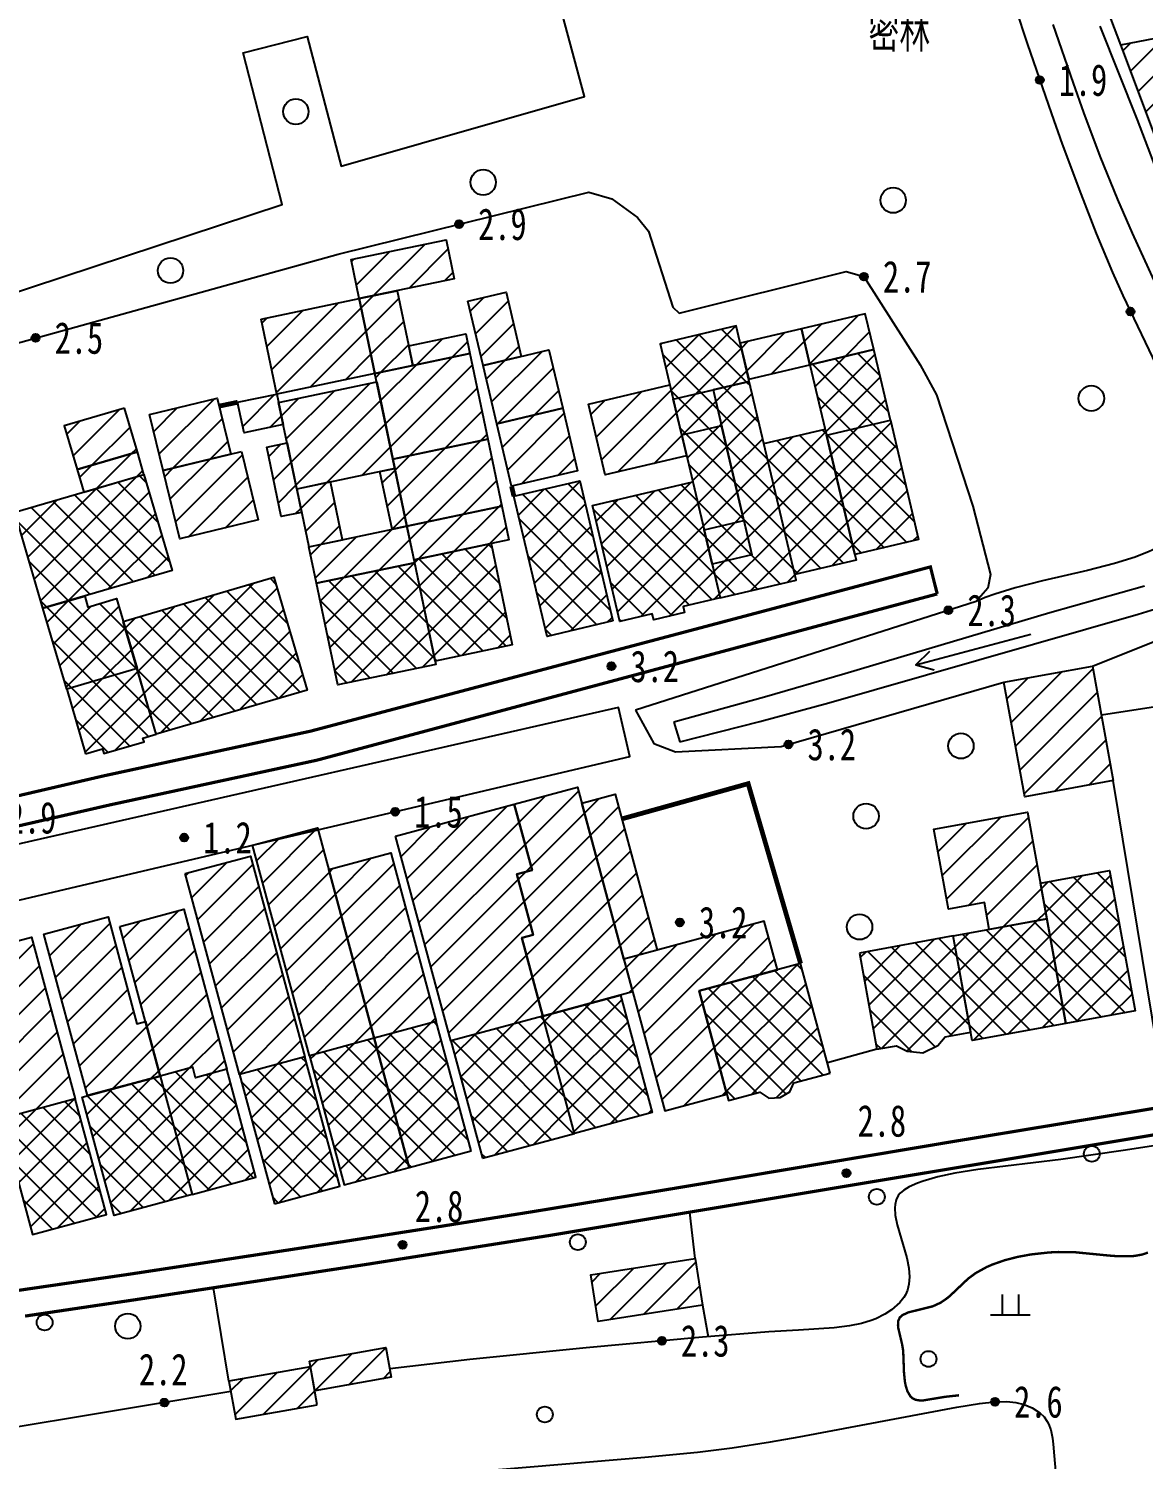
# Model space of a CAD drawing. Header units: metres. Extents: x 494039 to 619385, y 3351420 to 3402703.
# Drawn here: x 537426.2 to 537566.8, y 3373694.3 to 3373874.9 of the extents above; entities that cross this region are included whole.
import ezdxf
from ezdxf.enums import TextEntityAlignment as Align

# ---------------------------------------------------------------- set-up
doc = ezdxf.new("R2010")
doc.units = ezdxf.units.M
for name, pattern in [('2430', [0]), ('8521', [0]), ('8522', [0]), ('9610', [0])]:
    doc.linetypes.add(name, pattern=pattern)
for name, color, linetype in [('210100', 130, 'Continuous'), ('261301', 141, 'Continuous'), ('310300', 8, 'Continuous'), ('310500', 8, 'Continuous'), ('380201', 8, '2430'), ('420500', 8, 'Continuous'), ('510301', 8, 'Continuous'), ('720100', 8, 'Continuous'), ('760201', 8, '8521'), ('760202', 8, '8522'), ('810100', 8, '9610'), ('810302', 8, 'Continuous'), ('810501', 8, 'Continuous')]:
    doc.layers.add(name, color=color, linetype=linetype)
doc.layers.add('710101', color=8, linetype='Continuous', lineweight=0)
pattern_1 = [(45, (0, 0), (-1.767766953, 1.767766953), []), (135, (0, 0), (-1.767766953, -1.767766953), [])]
pattern_2 = [(45, (0, 0), (-1.767766953, 1.767766953), [])]

# ---------------------------------------------------------------- blocks, each defined once
blk = doc.blocks.new('gc170')
at = {"linetype": 'Continuous'}
blk.add_circle((0, 0), 0.5, dxfattribs=at)
blk = doc.blocks.new('gu')
at = {"flags": 128}
for points in [[(3.75, 0), (-3.75, 0)], [(2.711, -0.6), (3.75, 0), (3.75, 0), (2.711, 0.6)]]:
    blk.add_lwpolyline(points, dxfattribs=at)
blk = doc.blocks.new('p_point')
for radius in [0.25, 0.2, 0.15, 0.1, 0.05]:
    blk.add_circle((0, 0), radius)
blk.add_point((0, 0))
blk = doc.blocks.new('v1')
blk.add_circle((0, 0), 0.8)
blk = doc.blocks.new('vm')
at = {"linetype": 'Continuous'}
for p, q in [((-0.5, 0), (-0.5, 1.3)), ((0.5, 1.3), (0.5, 0)), ((1.25, 0), (-1.25, 0))]:
    blk.add_line(p, q, dxfattribs=at)
blk = doc.blocks.new('1-3&1-4')
at = {"layer": '310300', "linetype": 'Continuous'}
h = blk.add_hatch(dxfattribs=at)
h.set_pattern_fill('ANSI31', color=8, scale=20, style=0)
h.set_pattern_definition(pattern_2)
h.paths.add_polyline_path([(537577.0781, 3373837.9345), (537563.9882, 3373872.8222), (537574.7379, 3373874.8764), (537579.8642, 3373838.3252)])
h = blk.add_hatch(dxfattribs=at)
h.set_pattern_fill('ANSI31', color=8, scale=20, style=0)
h.set_pattern_definition(pattern_2)
h.paths.add_polyline_path([(537467.9047, 3373840.7989), (537466.8726, 3373845.7253), (537478.846, 3373848.2339), (537479.8782, 3373843.3075)])
h = blk.add_hatch(dxfattribs=at)
h.set_pattern_fill('ANSI31', color=8, scale=20, style=0)
h.set_pattern_definition(pattern_2)
h.paths.add_polyline_path([(537455.5187, 3373838.2039), (537467.9047, 3373840.7989), (537469.8848, 3373831.3481), (537457.4988, 3373828.7531)])
h = blk.add_hatch(dxfattribs=at)
h.set_pattern_fill('ANSI31', color=8, scale=20, style=0)
h.set_pattern_definition(pattern_2)
h.paths.add_polyline_path([(537467.9047, 3373840.7989), (537472.6911, 3373841.8017), (537474.6711, 3373832.3509), (537469.8848, 3373831.3481)])
h = blk.add_hatch(dxfattribs=at)
h.set_pattern_fill('ANSI31', color=8, scale=20, style=0)
h.set_pattern_definition(pattern_2)
h.paths.add_polyline_path([(537481.6169, 3373840.47), (537486.4228, 3373841.6027), (537488.3338, 3373833.4944), (537483.5279, 3373832.3617)])
h = blk.add_hatch(dxfattribs=at)
h.set_pattern_fill('ANSI31', color=8, scale=20, style=0)
h.set_pattern_definition(pattern_2)
h.paths.add_polyline_path([(537532.8188, 3373834.3592), (537531.7498, 3373838.8949), (537523.704, 3373836.9987), (537524.773, 3373832.4629)])
h = blk.add_hatch(dxfattribs=at)
h.set_pattern_fill('ANSI31', color=8, scale=20, style=0)
h.set_pattern_definition(pattern_2)
h.paths.add_polyline_path([(537474.1502, 3373834.8374), (537481.3373, 3373836.3431), (537481.8582, 3373833.8566), (537474.6711, 3373832.3509)])
h = blk.add_hatch(dxfattribs=at)
h.set_pattern_fill('ANSI31', color=8, scale=20, style=0)
h.set_pattern_definition(pattern_2)
h.paths.add_polyline_path([(537515.9741, 3373835.1768), (537517.0431, 3373830.6411), (537524.773, 3373832.4629), (537523.704, 3373836.9987)])
h = blk.add_hatch(dxfattribs=at)
h.set_pattern_fill('ANSI31', color=8, scale=20, style=0)
h.set_pattern_definition(pattern_2)
h.paths.add_polyline_path([(537469.8848, 3373831.3481), (537481.8582, 3373833.8566), (537484.1224, 3373823.0496), (537472.1489, 3373820.541)])
h = blk.add_hatch(dxfattribs=at)
h.set_pattern_fill('ANSI31', color=8, scale=20, style=0)
h.set_pattern_definition(pattern_2)
h.paths.add_polyline_path([(537483.5279, 3373832.3617), (537491.838, 3373834.3203), (537493.5713, 3373826.966), (537485.2612, 3373825.0074)])
h = blk.add_hatch(dxfattribs=at)
h.set_pattern_fill('ANSI31', color=8, scale=20, style=0)
h.set_pattern_definition(pattern_2)
h.paths.add_polyline_path([(537457.7229, 3373827.6833), (537470.1089, 3373830.2783), (537472.3961, 3373819.3612), (537460.0102, 3373816.7662)])
h = blk.add_hatch(dxfattribs=at)
h.set_pattern_fill('ANSI31', color=8, scale=20, style=0)
h.set_pattern_definition(pattern_2)
h.paths.add_polyline_path([(537509.2038, 3373820.9666), (537498.9149, 3373818.5417), (537496.8083, 3373827.48), (537507.0972, 3373829.9049)])
h = blk.add_hatch(dxfattribs=at)
h.set_pattern_fill('ANSI31', color=8, scale=20, style=0)
h.set_pattern_definition(pattern_2)
h.paths.add_polyline_path([(537441.4499, 3373826.1643), (537449.9712, 3373828.2432), (537451.6941, 3373821.1812), (537443.1727, 3373819.1024)])
h = blk.add_hatch(dxfattribs=at)
h.set_pattern_fill('ANSI31', color=8, scale=20, style=0)
h.set_pattern_definition(pattern_2)
h.paths.add_polyline_path([(537458.3051, 3373824.9046), (537453.3598, 3373823.8685), (537452.5535, 3373827.717), (537457.4988, 3373828.7531)])
h = blk.add_hatch(dxfattribs=at)
h.set_pattern_fill('ANSI31', color=8, scale=20, style=0)
h.set_pattern_definition(pattern_2)
h.paths.add_polyline_path([(537438.2874, 3373826.9771), (537430.6798, 3373824.749), (537432.2964, 3373819.2291), (537439.9041, 3373821.4572)])
h = blk.add_hatch(dxfattribs=at)
h.set_pattern_fill('ANSI31', color=8, scale=20, style=0)
h.set_pattern_definition(pattern_2)
h.paths.add_polyline_path([(537485.2612, 3373825.0074), (537493.5713, 3373826.966), (537495.4298, 3373819.0806), (537487.1197, 3373817.122)])
h = blk.add_hatch(dxfattribs=at)
h.set_pattern_fill('ANSI31', color=8, scale=20, style=0)
h.set_pattern_definition(pattern_2)
h.paths.add_polyline_path([(537485.8949, 3373814.5893), (537473.9215, 3373812.0807), (537472.1489, 3373820.541), (537484.1224, 3373823.0496)])
h = blk.add_hatch(dxfattribs=at)
h.set_pattern_fill('ANSI31', color=8, scale=20, style=0)
h.set_pattern_definition(pattern_2)
h.paths.add_polyline_path([(537440.7396, 3373818.6041), (537439.9041, 3373821.4572), (537432.2964, 3373819.2291), (537433.132, 3373816.3761)])
h = blk.add_hatch(dxfattribs=at)
h.set_pattern_fill('ANSI31', color=8, scale=20, style=0)
h.set_pattern_definition(pattern_2)
h.paths.add_polyline_path([(537453.0556, 3373821.5134), (537455.1595, 3373812.8896), (537445.2766, 3373810.4785), (537443.1727, 3373819.1024)])
h = blk.add_hatch(dxfattribs=at)
h.set_pattern_fill('ANSI31', color=8, scale=20, style=0)
h.set_pattern_definition(pattern_2)
h.paths.add_polyline_path([(537460.6279, 3373813.8178), (537458.0632, 3373813.2805), (537456.2267, 3373822.0462), (537458.7914, 3373822.5835)])
h = blk.add_hatch(dxfattribs=at)
h.set_pattern_fill('ANSI31', color=8, scale=20, style=0)
h.set_pattern_definition(pattern_2)
h.paths.add_polyline_path([(537473.9215, 3373812.0807), (537472.0357, 3373811.6857), (537470.5104, 3373818.9661), (537472.3961, 3373819.3612)])
h = blk.add_hatch(dxfattribs=at)
h.set_pattern_fill('ANSI31', color=8, scale=20, style=0)
h.set_pattern_definition(pattern_2)
h.paths.add_polyline_path([(537461.5355, 3373809.4858), (537465.7777, 3373810.3745), (537464.2524, 3373817.655), (537460.0102, 3373816.7662)])
h = blk.add_hatch(dxfattribs=at)
h.set_pattern_fill('ANSI31', color=8, scale=20, style=0)
h.set_pattern_definition(pattern_2)
h.paths.add_polyline_path([(537473.9215, 3373812.0807), (537485.8949, 3373814.5893), (537486.7836, 3373810.3479), (537474.8101, 3373807.8393)])
h = blk.add_hatch(dxfattribs=at)
h.set_pattern_fill('ANSI31', color=8, scale=20, style=0)
h.set_pattern_definition(pattern_2)
h.paths.add_polyline_path([(537461.5355, 3373809.4858), (537473.9215, 3373812.0807), (537474.8886, 3373807.4645), (537462.5026, 3373804.8695)])
h = blk.add_hatch(dxfattribs=at)
h.set_pattern_fill('ANSI31', color=8, scale=20, style=0)
h.set_pattern_definition(pattern_2)
h.paths.add_polyline_path([(537549.2378, 3373792.3896), (537560.4116, 3373794.4212), (537563.0394, 3373779.9677), (537551.8656, 3373777.9362)])
h = blk.add_hatch(dxfattribs=at)
h.set_pattern_fill('ANSI31', color=8, scale=20, style=0)
h.set_pattern_definition(pattern_2)
h.paths.add_polyline_path([(537488.4084, 3373760.1234), (537489.8471, 3373760.5114), (537487.7866, 3373768.1507), (537489.7127, 3373768.6702), (537487.4665, 3373776.9977), (537495.427, 3373779.1449), (537502.3989, 3373753.2968), (537491.0736, 3373750.242)])
h = blk.add_hatch(dxfattribs=at)
h.set_pattern_fill('ANSI31', color=8, scale=20, style=0)
h.set_pattern_definition(pattern_2)
h.paths.add_polyline_path([(537495.9754, 3373777.1118), (537500.1942, 3373778.2497), (537505.4997, 3373758.5796), (537501.2809, 3373757.4417)])
h = blk.add_hatch(dxfattribs=at)
h.set_pattern_fill('ANSI31', color=8, scale=20, style=0)
h.set_pattern_definition(pattern_2)
h.paths.add_polyline_path([(537472.4886, 3373772.9578), (537487.4665, 3373776.9977), (537489.7127, 3373768.6702), (537487.7866, 3373768.1507), (537489.8471, 3373760.5114), (537488.4084, 3373760.1234), (537491.0736, 3373750.242), (537479.4605, 3373747.1097)])
h = blk.add_hatch(dxfattribs=at)
h.set_pattern_fill('ANSI31', color=8, scale=20, style=0)
h.set_pattern_definition(pattern_2)
h.paths.add_polyline_path([(537547.393, 3373761.1887), (537546.7786, 3373764.5683), (537542.2337, 3373763.742), (537540.4002, 3373773.8262), (537552.222, 3373775.9755), (537554.6699, 3373762.5117)])
h = blk.add_hatch(dxfattribs=at)
h.set_pattern_fill('ANSI31', color=8, scale=20, style=0)
h.set_pattern_definition(pattern_2)
h.paths.add_polyline_path([(537469.7909, 3373747.4465), (537461.6098, 3373745.2399), (537454.4427, 3373771.8117), (537462.6238, 3373774.0184)])
h = blk.add_hatch(dxfattribs=at)
h.set_pattern_fill('ANSI31', color=8, scale=20, style=0)
h.set_pattern_definition(pattern_2)
h.paths.add_polyline_path([(537445.9548, 3373768.2292), (537454.1914, 3373770.4509), (537461.0334, 3373745.0844), (537452.7968, 3373742.8628)])
h = blk.add_hatch(dxfattribs=at)
h.set_pattern_fill('ANSI31', color=8, scale=20, style=0)
h.set_pattern_definition(pattern_2)
h.paths.add_polyline_path([(537469.7909, 3373747.4465), (537464.0501, 3373768.7306), (537471.8765, 3373770.8416), (537477.6174, 3373749.5575)])
h = blk.add_hatch(dxfattribs=at)
h.set_pattern_fill('ANSI31', color=8, scale=20, style=0)
h.set_pattern_definition(pattern_2)
h.paths.add_polyline_path([(537437.68, 3373761.5644), (537445.7511, 3373763.7414), (537451.2008, 3373743.5366), (537447.2489, 3373742.4707), (537446.8942, 3373743.7861), (537442.7749, 3373742.6751)])
h = blk.add_hatch(dxfattribs=at)
h.set_pattern_fill('ANSI31', color=8, scale=20, style=0)
h.set_pattern_definition(pattern_2)
h.paths.add_polyline_path([(537433.6087, 3373740.2027), (537428.1113, 3373760.584), (537436.205, 3373762.7671), (537439.8427, 3373749.2804), (537440.9153, 3373749.5697), (537442.7749, 3373742.6751)])
h = blk.add_hatch(dxfattribs=at)
h.set_pattern_fill('ANSI31', color=8, scale=20, style=0)
h.set_pattern_definition(pattern_2)
h.paths.add_polyline_path([(537510.7691, 3373753.4222), (537520.663, 3373756.0909), (537519.0089, 3373762.2234), (537501.2809, 3373757.4417), (537506.4467, 3373738.2898), (537514.2807, 3373740.4028)])
h = blk.add_hatch(dxfattribs=at)
h.set_pattern_fill('ANSI31', color=8, scale=20, style=0)
h.set_pattern_definition(pattern_2)
h.paths.add_polyline_path([(537417.2397, 3373757.7088), (537426.5643, 3373760.2239), (537432.0761, 3373739.7893), (537422.7515, 3373737.2742)])
h = blk.add_hatch(dxfattribs=at)
h.set_pattern_fill('ANSI31', color=8, scale=20, style=0)
h.set_pattern_definition(pattern_2)
h.paths.add_polyline_path([(537510.2964, 3373719.6511), (537511.2144, 3373713.7591), (537498.056, 3373711.7091), (537497.1381, 3373717.6011)])
h = blk.add_hatch(dxfattribs=at)
h.set_pattern_fill('ANSI31', color=8, scale=20, style=0)
h.set_pattern_definition(pattern_2)
h.paths.add_polyline_path([(537461.6092, 3373706.7143), (537471.2605, 3373708.4335), (537471.9317, 3373704.6655), (537462.2804, 3373702.9463)])
h = blk.add_hatch(dxfattribs=at)
h.set_pattern_fill('ANSI31', color=8, scale=20, style=0)
h.set_pattern_definition(pattern_2)
h.paths.add_polyline_path([(537462.5925, 3373701.1941), (537461.7384, 3373705.9887), (537451.454, 3373704.1568), (537452.3081, 3373699.3621)])
at = {"layer": '310500', "linetype": 'Continuous'}
h = blk.add_hatch(dxfattribs=at)
h.set_pattern_fill('ANSI37', color=8, scale=20, style=0)
h.set_pattern_definition(pattern_1)
h.paths.add_polyline_path([(537507.5247, 3373828.0909), (537517.1116, 3373830.3504), (537515.4596, 3373837.3595), (537505.8728, 3373835.1)])
h = blk.add_hatch(dxfattribs=at)
h.set_pattern_fill('ANSI37', color=8, scale=20, style=0)
h.set_pattern_definition(pattern_1)
h.paths.add_polyline_path([(537532.8188, 3373834.3592), (537524.773, 3373832.4629), (537526.8708, 3373823.5623), (537534.9165, 3373825.4585)])
h = blk.add_hatch(dxfattribs=at)
h.set_pattern_fill('ANSI37', color=8, scale=20, style=0)
h.set_pattern_definition(pattern_1)
h.paths.add_polyline_path([(537513.4326, 3373803.0242), (537523.0195, 3373805.2837), (537517.1116, 3373830.3504), (537512.5548, 3373829.2764), (537517.4555, 3373808.483), (537512.4254, 3373807.2975)])
h = blk.add_hatch(dxfattribs=at)
h.set_pattern_fill('ANSI37', color=8, scale=20, style=0)
h.set_pattern_definition(pattern_1)
h.paths.add_polyline_path([(537507.5247, 3373828.0909), (537512.5548, 3373829.2764), (537513.6199, 3373824.7572), (537508.5898, 3373823.5717)])
h = blk.add_hatch(dxfattribs=at)
h.set_pattern_fill('ANSI37', color=8, scale=20, style=0)
h.set_pattern_definition(pattern_1)
h.paths.add_polyline_path([(537511.4103, 3373811.6046), (537516.4404, 3373812.7901), (537513.6199, 3373824.7572), (537508.5898, 3373823.5717)])
h = blk.add_hatch(dxfattribs=at)
h.set_pattern_fill('ANSI37', color=8, scale=20, style=0)
h.set_pattern_definition(pattern_1)
h.paths.add_polyline_path([(537526.8708, 3373823.5623), (537534.9165, 3373825.4585), (537538.4691, 3373810.3852), (537530.4234, 3373808.4889)])
h = blk.add_hatch(dxfattribs=at)
h.set_pattern_fill('ANSI37', color=8, scale=20, style=0)
h.set_pattern_definition(pattern_1)
h.paths.add_polyline_path([(537518.9593, 3373822.5106), (537526.6893, 3373824.3324), (537530.5895, 3373807.784), (537522.8596, 3373805.9622)])
h = blk.add_hatch(dxfattribs=at)
h.set_pattern_fill('ANSI37', color=8, scale=20, style=0)
h.set_pattern_definition(pattern_1)
h.paths.add_polyline_path([(537424.4463, 3373813.8323), (537440.7396, 3373818.6041), (537444.286, 3373806.4954), (537427.9927, 3373801.7235)])
h = blk.add_hatch(dxfattribs=at)
h.set_pattern_fill('ANSI37', color=8, scale=20, style=0)
h.set_pattern_definition(pattern_1)
h.paths.add_polyline_path([(537499.9003, 3373800.1127), (537491.5902, 3373798.1541), (537487.4179, 3373815.8567), (537495.728, 3373817.8153)])
h = blk.add_hatch(dxfattribs=at)
h.set_pattern_fill('ANSI37', color=8, scale=20, style=0)
h.set_pattern_definition(pattern_1)
h.paths.add_polyline_path([(537513.4326, 3373803.0242), (537508.7562, 3373801.9221), (537508.9322, 3373801.1753), (537505.051, 3373800.2605), (537504.875, 3373801.0073), (537500.7783, 3373800.0418), (537497.3258, 3373814.6906), (537509.9801, 3373817.673)])
h = blk.add_hatch(dxfattribs=at)
h.set_pattern_fill('ANSI37', color=8, scale=20, style=0)
h.set_pattern_definition(pattern_1)
h.paths.add_polyline_path([(537517.4555, 3373808.483), (537512.4254, 3373807.2975), (537511.4103, 3373811.6046), (537516.4404, 3373812.7901)])
h = blk.add_hatch(dxfattribs=at)
h.set_pattern_fill('ANSI37', color=8, scale=20, style=0)
h.set_pattern_definition(pattern_1)
h.paths.add_polyline_path([(537474.8101, 3373807.8393), (537484.5262, 3373809.8749), (537487.2049, 3373797.0895), (537477.4888, 3373795.0539)])
h = blk.add_hatch(dxfattribs=at)
h.set_pattern_fill('ANSI37', color=8, scale=20, style=0)
h.set_pattern_definition(pattern_1)
h.paths.add_polyline_path([(537474.8886, 3373807.4645), (537477.5777, 3373794.6295), (537465.1917, 3373792.0345), (537462.5026, 3373804.8695)])
h = blk.add_hatch(dxfattribs=at)
h.set_pattern_fill('ANSI37', color=8, scale=20, style=0)
h.set_pattern_definition(pattern_1)
h.paths.add_polyline_path([(537438.115, 3373800.0651), (537457.1377, 3373805.6364), (537461.3115, 3373791.3853), (537442.2887, 3373785.8141)])
h = blk.add_hatch(dxfattribs=at)
h.set_pattern_fill('ANSI37', color=8, scale=20, style=0)
h.set_pattern_definition(pattern_1)
h.paths.add_polyline_path([(537427.9927, 3373801.7235), (537433.2595, 3373803.266), (537433.6672, 3373801.8743), (537437.2756, 3373802.9311), (537439.858, 3373794.1138), (537430.9826, 3373791.5144)])
h = blk.add_hatch(dxfattribs=at)
h.set_pattern_fill('ANSI37', color=8, scale=20, style=0)
h.set_pattern_definition(pattern_1)
h.paths.add_polyline_path([(537433.3763, 3373783.3416), (537435.5155, 3373783.9681), (537435.6894, 3373783.3742), (537440.7462, 3373784.8552), (537440.6094, 3373785.3222), (537442.2887, 3373785.8141), (537439.858, 3373794.1138), (537430.9826, 3373791.5144)])
h = blk.add_hatch(dxfattribs=at)
h.set_pattern_fill('ANSI37', color=8, scale=20, style=0)
h.set_pattern_definition(pattern_1)
h.paths.add_polyline_path([(537553.8505, 3373767.0187), (537562.5747, 3373768.6049), (537565.7954, 3373750.8907), (537557.0712, 3373749.3046)])
h = blk.add_hatch(dxfattribs=at)
h.set_pattern_fill('ANSI37', color=8, scale=20, style=0)
h.set_pattern_definition(pattern_1)
h.paths.add_polyline_path([(537554.6699, 3373762.5117), (537557.0712, 3373749.3046), (537545.2493, 3373747.1552), (537542.8481, 3373760.3624)])
h = blk.add_hatch(dxfattribs=at)
h.set_pattern_fill('ANSI37', color=8, scale=20, style=0)
h.set_pattern_definition(pattern_1)
h.paths.add_polyline_path([(537531.0037, 3373758.2089), (537533.213, 3373746.0572), (537535.6975, 3373746.5089), (537537.0287, 3373745.8033), (537539.013, 3373745.6245), (537540.8909, 3373746.5226), (537541.8401, 3373747.6257), (537545.0575, 3373748.2106), (537542.8481, 3373760.3624)])
h = blk.add_hatch(dxfattribs=at)
h.set_pattern_fill('ANSI37', color=8, scale=20, style=0)
h.set_pattern_definition(pattern_1)
h.paths.add_polyline_path([(537527.3222, 3373743.0391), (537523.5889, 3373756.8801), (537510.7691, 3373753.4222), (537514.5023, 3373739.5812), (537518.4533, 3373740.6469), (537519.5763, 3373739.9015), (537520.9895, 3373739.9628), (537522.2415, 3373740.6893), (537522.7453, 3373741.8046)])
h = blk.add_hatch(dxfattribs=at)
h.set_pattern_fill('ANSI37', color=8, scale=20, style=0)
h.set_pattern_definition(pattern_1)
h.paths.add_polyline_path([(537500.8614, 3373752.8821), (537504.8569, 3373738.0692), (537495.0691, 3373735.4291), (537491.0736, 3373750.242)])
h = blk.add_hatch(dxfattribs=at)
h.set_pattern_fill('ANSI37', color=8, scale=20, style=0)
h.set_pattern_definition(pattern_1)
h.paths.add_polyline_path([(537482.0138, 3373733.258), (537477.6174, 3373749.5575), (537469.7909, 3373747.4465), (537474.1873, 3373731.147)])
h = blk.add_hatch(dxfattribs=at)
h.set_pattern_fill('ANSI37', color=8, scale=20, style=0)
h.set_pattern_definition(pattern_1)
h.paths.add_polyline_path([(537483.4559, 3373732.2968), (537495.0691, 3373735.4291), (537491.0736, 3373750.242), (537479.4605, 3373747.1097)])
h = blk.add_hatch(dxfattribs=at)
h.set_pattern_fill('ANSI37', color=8, scale=20, style=0)
h.set_pattern_definition(pattern_1)
h.paths.add_polyline_path([(537474.1873, 3373731.147), (537469.7909, 3373747.4465), (537461.6098, 3373745.2399), (537466.0062, 3373728.9403)])
h = blk.add_hatch(dxfattribs=at)
h.set_pattern_fill('ANSI37', color=8, scale=20, style=0)
h.set_pattern_definition(pattern_1)
h.paths.add_polyline_path([(537457.1932, 3373726.5632), (537465.4298, 3373728.7848), (537461.0334, 3373745.0844), (537452.7968, 3373742.8628)])
h = blk.add_hatch(dxfattribs=at)
h.set_pattern_fill('ANSI37', color=8, scale=20, style=0)
h.set_pattern_definition(pattern_1)
h.paths.add_polyline_path([(537446.8011, 3373727.7484), (537454.8721, 3373729.9254), (537451.2008, 3373743.5366), (537447.2489, 3373742.4707), (537446.8942, 3373743.7861), (537442.7749, 3373742.6751)])
h = blk.add_hatch(dxfattribs=at)
h.set_pattern_fill('ANSI37', color=8, scale=20, style=0)
h.set_pattern_definition(pattern_1)
h.paths.add_polyline_path([(537442.7749, 3373742.6751), (537446.8011, 3373727.7484), (537436.9623, 3373725.0946), (537432.9362, 3373740.0213)])
h = blk.add_hatch(dxfattribs=at)
h.set_pattern_fill('ANSI37', color=8, scale=20, style=0)
h.set_pattern_definition(pattern_1)
h.paths.add_polyline_path([(537422.7515, 3373737.2742), (537426.685, 3373722.6907), (537436.0096, 3373725.2058), (537432.0761, 3373739.7893)])
at = {"layer": '210100', "color": 141, "linetype": 'Continuous', "flags": 128}
for points in [[(537508.3651, 3373784.87), (537518.4622, 3373787.4396), (537527.1356, 3373789.7926), (537532.8845, 3373791.4072), (537566.1836, 3373800.9807), (537568.3885, 3373801.6278)], [(537569.5988, 3373854.1863), (537566.0819, 3373863.348), (537561.3809, 3373875.1872)], [(537555.4248, 3373875.3903), (537557.9758, 3373867.982), (537559.2987, 3373864.2928), (537561.3648, 3373858.7848), (537563.5657, 3373853.3191), (537565.4208, 3373849.0606), (537570.0082, 3373839.0598)], [(537566.9905, 3373804.4919), (537555.0471, 3373801.1388), (537529.1573, 3373793.4562), (537519.0143, 3373790.5097), (537507.5978, 3373787.3442)]]:
    blk.add_lwpolyline(points, dxfattribs=at)
at = {"layer": '210100', "color": 141, "linetype": 'Continuous', "elevation": 0.0363, "flags": 128}
blk.add_lwpolyline([(537507.5978, 3373787.3442), (537508.3651, 3373784.87)], dxfattribs=at)
at = {"layer": '310300', "color": 8, "linetype": 'Continuous', "flags": 128}
for points, elevation in [([(537577.0781, 3373837.9345), (537563.9882, 3373872.8222), (537574.7379, 3373874.8764), (537579.8642, 3373838.3252)], 5.5966), ([(537467.9047, 3373840.7989), (537466.8726, 3373845.7253), (537478.846, 3373848.2339), (537479.8782, 3373843.3075)], 6.0419), ([(537455.5187, 3373838.2039), (537467.9047, 3373840.7989), (537469.8848, 3373831.3481), (537457.4988, 3373828.7531)], 8.0234), ([(537467.9047, 3373840.7989), (537472.6911, 3373841.8017), (537474.6711, 3373832.3509), (537469.8848, 3373831.3481)], 6.0419), ([(537481.6169, 3373840.47), (537486.4228, 3373841.6027), (537488.3338, 3373833.4944), (537483.5279, 3373832.3617)], 7.6767), ([(537532.8188, 3373834.3592), (537531.7498, 3373838.8949), (537523.704, 3373836.9987), (537524.773, 3373832.4629)], 7.0723), ([(537474.1502, 3373834.8374), (537481.3373, 3373836.3431), (537481.8582, 3373833.8566), (537474.6711, 3373832.3509)], 6.0419), ([(537515.9741, 3373835.1768), (537517.0431, 3373830.6411), (537524.773, 3373832.4629), (537523.704, 3373836.9987)], 8.4842), ([(537469.8848, 3373831.3481), (537481.8582, 3373833.8566), (537484.1224, 3373823.0496), (537472.1489, 3373820.541)], 6.0419), ([(537483.5279, 3373832.3617), (537491.838, 3373834.3203), (537493.5713, 3373826.966), (537485.2612, 3373825.0074)], 7.6767), ([(537457.7229, 3373827.6833), (537470.1089, 3373830.2783), (537472.3961, 3373819.3612), (537460.0102, 3373816.7662)], 9.4848), ([(537509.2038, 3373820.9666), (537498.9149, 3373818.5417), (537496.8083, 3373827.48), (537507.0972, 3373829.9049)], 8.8656), ([(537441.4499, 3373826.1643), (537449.9712, 3373828.2432), (537451.6941, 3373821.1812), (537443.1727, 3373819.1024)], 6.3441), ([(537458.3051, 3373824.9046), (537453.3598, 3373823.8685), (537452.5535, 3373827.717), (537457.4988, 3373828.7531)], 6.1955), ([(537438.2874, 3373826.9771), (537430.6798, 3373824.749), (537432.2964, 3373819.2291), (537439.9041, 3373821.4572)], 6.4531), ([(537485.2612, 3373825.0074), (537493.5713, 3373826.966), (537495.4298, 3373819.0806), (537487.1197, 3373817.122)], 10.0248), ([(537485.8949, 3373814.5893), (537473.9215, 3373812.0807), (537472.1489, 3373820.541), (537484.1224, 3373823.0496)], 6.0419), ([(537440.7396, 3373818.6041), (537439.9041, 3373821.4572), (537432.2964, 3373819.2291), (537433.132, 3373816.3761)], 6.9237), ([(537453.0556, 3373821.5134), (537455.1595, 3373812.8896), (537445.2766, 3373810.4785), (537443.1727, 3373819.1024)], 7.2358), ([(537460.6279, 3373813.8178), (537458.0632, 3373813.2805), (537456.2267, 3373822.0462), (537458.7914, 3373822.5835)], 7.2358), ([(537473.9215, 3373812.0807), (537472.0357, 3373811.6857), (537470.5104, 3373818.9661), (537472.3961, 3373819.3612)], 6.6859), ([(537461.5355, 3373809.4858), (537465.7777, 3373810.3745), (537464.2524, 3373817.655), (537460.0102, 3373816.7662)], 6.6859), ([(537473.9215, 3373812.0807), (537485.8949, 3373814.5893), (537486.7836, 3373810.3479), (537474.8101, 3373807.8393)], 9.4848), ([(537461.5355, 3373809.4858), (537473.9215, 3373812.0807), (537474.8886, 3373807.4645), (537462.5026, 3373804.8695)], 9.4848), ([(537549.2378, 3373792.3896), (537560.4116, 3373794.4212), (537563.0394, 3373779.9677), (537551.8656, 3373777.9362)], 7.2628), ([(537488.4084, 3373760.1234), (537489.8471, 3373760.5114), (537487.7866, 3373768.1507), (537489.7127, 3373768.6702), (537487.4665, 3373776.9977), (537495.427, 3373779.1449), (537502.3989, 3373753.2968), (537491.0736, 3373750.242)], 8.8134), ([(537495.9754, 3373777.1118), (537500.1942, 3373778.2497), (537505.4997, 3373758.5796), (537501.2809, 3373757.4417)], 8.1892), ([(537472.4886, 3373772.9578), (537487.4665, 3373776.9977), (537489.7127, 3373768.6702), (537487.7866, 3373768.1507), (537489.8471, 3373760.5114), (537488.4084, 3373760.1234), (537491.0736, 3373750.242), (537479.4605, 3373747.1097)], 8.8134), ([(537547.393, 3373761.1887), (537546.7786, 3373764.5683), (537542.2337, 3373763.742), (537540.4002, 3373773.8262), (537552.222, 3373775.9755), (537554.6699, 3373762.5117)], 5.1939), ([(537469.7909, 3373747.4465), (537461.6098, 3373745.2399), (537454.4427, 3373771.8117), (537462.6238, 3373774.0184)], 7.0672), ([(537445.9548, 3373768.2292), (537454.1914, 3373770.4509), (537461.0334, 3373745.0844), (537452.7968, 3373742.8628)], 7.0672), ([(537469.7909, 3373747.4465), (537464.0501, 3373768.7306), (537471.8765, 3373770.8416), (537477.6174, 3373749.5575)], 8.0332), ([(537437.68, 3373761.5644), (537445.7511, 3373763.7414), (537451.2008, 3373743.5366), (537447.2489, 3373742.4707), (537446.8942, 3373743.7861), (537442.7749, 3373742.6751)], 7.0672), ([(537433.6087, 3373740.2027), (537428.1113, 3373760.584), (537436.205, 3373762.7671), (537439.8427, 3373749.2804), (537440.9153, 3373749.5697), (537442.7749, 3373742.6751)], 7.0672), ([(537510.7691, 3373753.4222), (537520.663, 3373756.0909), (537519.0089, 3373762.2234), (537501.2809, 3373757.4417), (537506.4467, 3373738.2898), (537514.2807, 3373740.4028)], 9.289), ([(537417.2397, 3373757.7088), (537426.5643, 3373760.2239), (537432.0761, 3373739.7893), (537422.7515, 3373737.2742)], 6.0268), ([(537510.2964, 3373719.6511), (537511.2144, 3373713.7591), (537498.056, 3373711.7091), (537497.1381, 3373717.6011)], 3.8153), ([(537461.6092, 3373706.7143), (537471.2605, 3373708.4335), (537471.9317, 3373704.6655), (537462.2804, 3373702.9463)], 3.8153), ([(537462.5925, 3373701.1941), (537461.7384, 3373705.9887), (537451.454, 3373704.1568), (537452.3081, 3373699.3621)], 3.8153)]:
    blk.add_lwpolyline(points, close=True, dxfattribs=dict(at, elevation=elevation))
at = {"layer": '310500', "color": 8, "linetype": 'Continuous', "flags": 128}
for points, elevation in [([(537507.5247, 3373828.0909), (537517.1116, 3373830.3504), (537515.4596, 3373837.3595), (537505.8728, 3373835.1)], 20.223), ([(537532.8188, 3373834.3592), (537524.773, 3373832.4629), (537526.8708, 3373823.5623), (537534.9165, 3373825.4585)], 10.8472), ([(537513.4326, 3373803.0242), (537523.0195, 3373805.2837), (537517.1116, 3373830.3504), (537512.5548, 3373829.2764), (537517.4555, 3373808.483), (537512.4254, 3373807.2975)], 16.9831), ([(537507.5247, 3373828.0909), (537512.5548, 3373829.2764), (537513.6199, 3373824.7572), (537508.5898, 3373823.5717)], 19.7623), ([(537511.4103, 3373811.6046), (537516.4404, 3373812.7901), (537513.6199, 3373824.7572), (537508.5898, 3373823.5717)], 19.7623), ([(537526.8708, 3373823.5623), (537534.9165, 3373825.4585), (537538.4691, 3373810.3852), (537530.4234, 3373808.4889)], 14.3823), ([(537518.9593, 3373822.5106), (537526.6893, 3373824.3324), (537530.5895, 3373807.784), (537522.8596, 3373805.9622)], 15.4226), ([(537424.4463, 3373813.8323), (537440.7396, 3373818.6041), (537444.286, 3373806.4954), (537427.9927, 3373801.7235)], 14.2199), ([(537499.9003, 3373800.1127), (537491.5902, 3373798.1541), (537487.4179, 3373815.8567), (537495.728, 3373817.8153)], 13.3668), ([(537513.4326, 3373803.0242), (537508.7562, 3373801.9221), (537508.9322, 3373801.1753), (537505.051, 3373800.2605), (537504.875, 3373801.0073), (537500.7783, 3373800.0418), (537497.3258, 3373814.6906), (537509.9801, 3373817.673)], 16.4134), ([(537517.4555, 3373808.483), (537512.4254, 3373807.2975), (537511.4103, 3373811.6046), (537516.4404, 3373812.7901)], 19.361), ([(537474.8101, 3373807.8393), (537484.5262, 3373809.8749), (537487.2049, 3373797.0895), (537477.4888, 3373795.0539)], 13.0211), ([(537474.8886, 3373807.4645), (537477.5777, 3373794.6295), (537465.1917, 3373792.0345), (537462.5026, 3373804.8695)], 17.814), ([(537438.115, 3373800.0651), (537457.1377, 3373805.6364), (537461.3115, 3373791.3853), (537442.2887, 3373785.8141)], 16.7464), ([(537427.9927, 3373801.7235), (537433.2595, 3373803.266), (537433.6672, 3373801.8743), (537437.2756, 3373802.9311), (537439.858, 3373794.1138), (537430.9826, 3373791.5144)], 16.7464), ([(537433.3763, 3373783.3416), (537435.5155, 3373783.9681), (537435.6894, 3373783.3742), (537440.7462, 3373784.8552), (537440.6094, 3373785.3222), (537442.2887, 3373785.8141), (537439.858, 3373794.1138), (537430.9826, 3373791.5144)], 16.7464), ([(537553.8505, 3373767.0187), (537562.5747, 3373768.6049), (537565.7954, 3373750.8907), (537557.0712, 3373749.3046)], 12.893), ([(537554.6699, 3373762.5117), (537557.0712, 3373749.3046), (537545.2493, 3373747.1552), (537542.8481, 3373760.3624)], 14.7259), ([(537531.0037, 3373758.2089), (537533.213, 3373746.0572), (537535.6975, 3373746.5089), (537537.0287, 3373745.8033), (537539.013, 3373745.6245), (537540.8909, 3373746.5226), (537541.8401, 3373747.6257), (537545.0575, 3373748.2106), (537542.8481, 3373760.3624)], 13.0416), ([(537527.3222, 3373743.0391), (537523.5889, 3373756.8801), (537510.7691, 3373753.4222), (537514.5023, 3373739.5812), (537518.4533, 3373740.6469), (537519.5763, 3373739.9015), (537520.9895, 3373739.9628), (537522.2415, 3373740.6893), (537522.7453, 3373741.8046)], 15.5928), ([(537500.8614, 3373752.8821), (537504.8569, 3373738.0692), (537495.0691, 3373735.4291), (537491.0736, 3373750.242)], 15.5928), ([(537482.0138, 3373733.258), (537477.6174, 3373749.5575), (537469.7909, 3373747.4465), (537474.1873, 3373731.147)], 15.5928), ([(537483.4559, 3373732.2968), (537495.0691, 3373735.4291), (537491.0736, 3373750.242), (537479.4605, 3373747.1097)], 15.5928), ([(537474.1873, 3373731.147), (537469.7909, 3373747.4465), (537461.6098, 3373745.2399), (537466.0062, 3373728.9403)], 15.5928), ([(537457.1932, 3373726.5632), (537465.4298, 3373728.7848), (537461.0334, 3373745.0844), (537452.7968, 3373742.8628)], 15.5928), ([(537446.8011, 3373727.7484), (537454.8721, 3373729.9254), (537451.2008, 3373743.5366), (537447.2489, 3373742.4707), (537446.8942, 3373743.7861), (537442.7749, 3373742.6751)], 15.5928), ([(537442.7749, 3373742.6751), (537446.8011, 3373727.7484), (537436.9623, 3373725.0946), (537432.9362, 3373740.0213)], 15.5928), ([(537422.7515, 3373737.2742), (537426.685, 3373722.6907), (537436.0096, 3373725.2058), (537432.0761, 3373739.7893)], 15.5928)]:
    blk.add_lwpolyline(points, close=True, dxfattribs=dict(at, elevation=elevation))
at = {"layer": '380201', "color": 8, "linetype": '2430', "const_width": 0.6, "elevation": 6.3687, "flags": 128}
for points in [[(537452.5535, 3373827.717), (537450.2182, 3373827.2311)], [(537487.1197, 3373817.122), (537487.4179, 3373815.8567)]]:
    blk.add_lwpolyline(points, dxfattribs=at)
at = {"layer": '380201', "color": 8, "linetype": '2430', "const_width": 0.6, "flags": 128}
blk.add_lwpolyline([(537523.5889, 3373756.8801), (537516.9705, 3373779.581), (537501.0345, 3373775.1345)], dxfattribs=at)
at = {"layer": '420500', "color": 8, "linetype": 'Continuous', "const_width": 0.4, "flags": 128}
for points in [[(537540.8301, 3373803.526), (537539.9701, 3373806.9396), (537461.749, 3373786.2061), (537435.5969, 3373780.5534), (537378.1918, 3373767.1823)], [(537374.5588, 3373749.2852), (537377.8969, 3373749.9888), (537379.0895, 3373762.4948), (537380.1377, 3373763.6411), (537381.9165, 3373764.3677), (537436.4129, 3373776.894), (537462.562, 3373782.546), (537540.8301, 3373803.526)], [(537690.9285, 3373758.5696), (537670.0644, 3373754.8148), (537657.4598, 3373752.6667), (537639.8756, 3373749.8232), (537587.0696, 3373741.6074), (537569.476, 3373738.8171), (537542.4359, 3373734.3458), (537507.4576, 3373728.4705), (537489.9592, 3373725.5902), (537478.5122, 3373723.7606), (537465.7866, 3373721.769), (537439.0463, 3373717.6909), (537387.0709, 3373710.1205), (537372.2387, 3373707.8023), (537360.4656, 3373705.8002), (537352.9822, 3373704.4731), (537306.8672, 3373696.0357), (537266.7338, 3373688.9486)], [(537425.737, 3373712.384), (537439.5427, 3373714.4353), (537468.8413, 3373718.9144), (537492.0729, 3373722.5856), (537568.4152, 3373735.2965), (537605.1367, 3373741.1714), (537672.143, 3373751.7502), (537674.7484, 3373752.1274), (537678.8473, 3373752.6252), (537680.7127, 3373752.7971), (537683.7006, 3373752.9781), (537686.4266, 3373753.0191), (537691.7076, 3373752.8388)]]:
    blk.add_lwpolyline(points, dxfattribs=at)
at = {"layer": '710101', "color": 8, "linetype": 'Continuous', "const_width": 0.3, "elevation": 2, "flags": 128}
blk.add_lwpolyline([(537567.4117, 3373720.3944), (537566.6907, 3373720.1512), (537565.725, 3373719.9762), (537565.1169, 3373719.9275), (537563.6329, 3373719.9374), (537562.5309, 3373720.0186), (537558.2165, 3373720.4399), (537556.1222, 3373720.47), (537554.9463, 3373720.4145), (537552.6449, 3373720.162), (537550.971, 3373719.8529), (537549.3531, 3373719.4358), (537547.8066, 3373718.8964), (537547.0664, 3373718.5738), (537545.6684, 3373717.8021), (537544.7266, 3373717.1066), (537542.45, 3373714.9486), (537542.0077, 3373714.5849), (537541.2359, 3373714.0638), (537540.2596, 3373713.6139), (537537.1965, 3373712.8533), (537536.4217, 3373712.4983), (537536.1009, 3373712.1989), (537535.9084, 3373711.765), (537535.8769, 3373711.2352), (537535.9212, 3373710.8394), (537536.4024, 3373708.7939), (537536.534, 3373707.9918), (537536.6345, 3373705.2542), (537536.7489, 3373704.1014), (537536.846, 3373703.6075), (537537.0677, 3373702.8958), (537537.4564, 3373702.2328), (537537.7156, 3373701.9988), (537538.0923, 3373701.8196), (537538.6575, 3373701.7306), (537539.0717, 3373701.7392), (537541.8412, 3373702.1958), (537543.5762, 3373702.3865)], dxfattribs=at)
at = {"layer": '760201', "color": 8, "linetype": '8521', "flags": 128}
for points in [[(537509.4513, 3374030.7906), (537516.2165, 3374011.2921), (537519.3469, 3374001.9179), (537521.6216, 3373994.7144), (537522.7763, 3373990.8159), (537523.8855, 3373986.8223), (537525.6646, 3373979.9186), (537526.7214, 3373975.5884), (537532.1923, 3373952.1374), (537537.6026, 3373929.8803), (537539.1526, 3373922.8579), (537541.5072, 3373910.5809), (537542.0894, 3373907.6986), (537542.9371, 3373903.879), (537543.5747, 3373901.275), (537544.9604, 3373896.092), (537546.8428, 3373889.6483), (537549.2475, 3373881.9515), (537552.1877, 3373873.0099), (537555.248, 3373864.1109), (537556.6006, 3373860.3143), (537558.9282, 3373854.0202), (537560.8804, 3373849.0278), (537562.9489, 3373844.0915), (537564.2481, 3373841.2051), (537568.9149, 3373831.4345), (537570.3015, 3373828.2751), (537571.3808, 3373825.5119), (537571.8695, 3373824.1046), (537572.4558, 3373822.1955), (537572.9542, 3373820.2421), (537573.4211, 3373817.7568), (537573.5568, 3373816.3018), (537573.5366, 3373815.3192), (537573.4656, 3373814.7707), (537573.1925, 3373813.7529), (537572.7586, 3373812.8326), (537572.1795, 3373812.0002), (537571.4694, 3373811.2471), (537570.642, 3373810.5651), (537569.7098, 3373809.9465), (537568.6846, 3373809.3842), (537567.5776, 3373808.8715), (537565.7865, 3373808.1815), (537563.206, 3373807.3779), (537559.7735, 3373806.4988), (537554.1168, 3373805.1919), (537550.6801, 3373804.3153), (537548.0937, 3373803.5153), (537546.8797, 3373803.0674), (537545.7313, 3373802.5797)], [(537691.1322, 3373750.7608), (537687.3944, 3373751.3334), (537686.2251, 3373751.4589), (537684.0413, 3373751.5909), (537682.7925, 3373751.6012), (537680.2924, 3373751.4925), (537677.1645, 3373751.1769), (537675.2875, 3373750.9219), (537646.1302, 3373746.2144), (537571.4211, 3373734.3954), (537564.3083, 3373733.2958), (537556.4193, 3373732.1658), (537545.9706, 3373730.9013), (537543.0283, 3373730.4117), (537540.9235, 3373729.94), (537539.058, 3373729.3963), (537538.3421, 3373729.1482), (537537.2854, 3373728.6935), (537536.5976, 3373728.279), (537536.1353, 3373727.8774), (537535.9093, 3373727.5961), (537535.6418, 3373727.0605), (537535.5046, 3373726.4612), (537535.4753, 3373726.0316), (537535.5399, 3373725.1145), (537535.7924, 3373723.8905), (537536.9905, 3373719.7322), (537537.2421, 3373718.4388), (537537.3263, 3373717.3383), (537537.2581, 3373716.4202), (537537.0708, 3373715.6717), (537536.8088, 3373715.0783), (537536.6051, 3373714.7424), (537536.1016, 3373714.1066), (537535.0758, 3373713.1872), (537534.2301, 3373712.626), (537533.0772, 3373712.0489), (537532.4802, 3373711.8157), (537531.252, 3373711.443), (537529.7723, 3373711.1379), (537527.8181, 3373710.8947), (537523.334, 3373710.6174), (537519.5684, 3373710.3757), (537511.2119, 3373709.7158), (537496.5159, 3373708.3676), (537481.8573, 3373706.8881), (537471.7434, 3373705.7222)], [(537451.6873, 3373702.8469), (537406.6001, 3373695.3614)], [(537449.8982, 3373679.7097), (537450.7921, 3373681.7236), (537451.2291, 3373683.0133), (537451.3897, 3373683.6405), (537451.9179, 3373686.9073), (537452.028, 3373687.3222), (537452.3014, 3373688.0044), (537452.7425, 3373688.6217), (537453.2618, 3373689.0586), (537453.8811, 3373689.4083), (537454.7046, 3373689.7254), (537455.8793, 3373690.022), (537457.8403, 3373690.3263), (537467.2425, 3373691.3531), (537482.4815, 3373692.7865), (537503.9475, 3373694.5925), (537510.591, 3373695.2216), (537514.9735, 3373695.756), (537519.8014, 3373696.5151), (537523.4066, 3373697.1522), (537543.3023, 3373700.8756), (537546.1722, 3373701.3603), (537548.1114, 3373701.5734), (537549.5929, 3373701.5869), (537550.765, 3373701.4564), (537551.7767, 3373701.2072), (537552.7905, 3373700.7927), (537553.7885, 3373700.1547), (537554.3112, 3373699.6537), (537554.7067, 3373699.0964), (537554.8703, 3373698.7781), (537555.147, 3373698.0084), (537555.3534, 3373696.9922), (537555.4437, 3373696.2202), (537555.7962, 3373692.2995), (537556.0321, 3373690.3639), (537556.6825, 3373685.9479), (537556.87, 3373684.8611)]]:
    blk.add_lwpolyline(points, dxfattribs=at)
at = {"layer": '760202', "color": 8, "linetype": '8522', "flags": 128}
for points in [[(537563.9882, 3373872.8222), (537547.9014, 3373915.2841)], [(537423.692, 3373834.9029), (537465.2516, 3373846.4135), (537496.8694, 3373854.2511), (537499.7626, 3373853.4044), (537502.9965, 3373851.0223), (537504.4147, 3373849.3338), (537507.454, 3373839.7245), (537508.2479, 3373838.9771), (537529.3326, 3373844.2216), (537531.5809, 3373843.5707), (537538.6956, 3373832.4229), (537540.7289, 3373828.656), (537545.3231, 3373814.6245), (537547.5358, 3373805.9625), (537547.209, 3373804.2361), (537545.7313, 3373802.5797), (537502.7376, 3373788.8373)], [(537560.4116, 3373794.4212), (537583.9501, 3373803.8482), (537586.4575, 3373805.8517), (537587.9886, 3373809.4343), (537587.7197, 3373811.3689), (537577.0781, 3373837.9345)], [(537502.7376, 3373788.8373), (537505.0637, 3373784.649), (537507.7888, 3373783.6079), (537521.1331, 3373784.2634), (537549.2378, 3373792.3896)]]:
    blk.add_lwpolyline(points, dxfattribs=at)
blk.add_lwpolyline([(537380.2184, 3373757.1187), (537412.3764, 3373761.9158), (537502.0576, 3373783.0089), (537500.6063, 3373789.2053), (537380.4951, 3373761.8392)], close=True, dxfattribs=at)
at = {"layer": '810100', "color": 8, "linetype": '9610', "flags": 128}
blk.add_lwpolyline([(537422.5309, 3373840.962), (537458.1646, 3373852.6846), (537453.2397, 3373871.8344), (537461.3248, 3373873.8926), (537465.6195, 3373857.5334), (537496.3318, 3373866.3133), (537485.7986, 3373905.3865)], dxfattribs=at)
for points, elevation in [([(537573.2959, 3373790.0521), (537561.5414, 3373788.2068)], 2.2254), ([(537569.7913, 3373738.8679), (537563.0394, 3373779.9677)], 2.2254), ([(537533.213, 3373746.0572), (537526.9744, 3373744.3287)], 3.3178), ([(537510.2964, 3373719.6511), (537509.6191, 3373725.477)], 2.3142), ([(537451.454, 3373704.1568), (537449.5055, 3373715.9493)], 2.0783), ([(537511.2144, 3373713.7591), (537511.9097, 3373709.7713)], 2.3142)]:
    blk.add_lwpolyline(points, dxfattribs=dict(at, elevation=elevation))
at = {"layer": '261301', "color": 141, "linetype": 'Continuous', "xscale": 2, "yscale": 2, "rotation": 194.9832672609704}
blk.add_blockref('gu', (537545.3897, 3373796.5139, 13), dxfattribs=at)
at = {"layer": '510301', "color": 8, "linetype": 'Continuous', "xscale": 2, "yscale": 2}
for p in [(537560.3344, 3373732.8618, 1.8068), (537533.2141, 3373727.4294, 1.8068), (537495.4767, 3373721.7041, 1.8564), (537428.1983, 3373711.5685, 2.2923), (537539.7219, 3373706.9718, 2.0632), (537491.3189, 3373699.9634, 1.4192)]:
    blk.add_blockref('gc170', p, dxfattribs=at)
at = {"layer": '720100', "color": 8, "linetype": 'Continuous', "xscale": 2, "yscale": 2, "zscale": 2}
for p in [(537553.7613, 3373868.3924, 1.8696), (537480.5014, 3373850.1937, 2.8542), (537531.5809, 3373843.5707, 2.7113), (537565.2178, 3373839.1603, 1.9058), (537427.0655, 3373835.8372, 2.5012), (537542.2313, 3373801.4609, 2.3279), (537499.7184, 3373794.3987, 3.212), (537522.0593, 3373784.5312, 3.1564), (537472.4304, 3373776.0406, 1.4677), (537445.8104, 3373772.775, 1.2202), (537508.3496, 3373762.0746, 3.1727), (537529.3684, 3373730.4262, 2.7535), (537473.3697, 3373721.3834, 2.7725), (537506.0919, 3373709.2621, 2.2673), (537443.3228, 3373701.4582, 2.2), (537548.1302, 3373701.5662, 2.5557)]:
    blk.add_blockref('p_point', p, dxfattribs=at)
at = {"layer": '810302', "color": 8, "linetype": 'Continuous', "xscale": 2, "yscale": 2}
blk.add_blockref('vm', (537550.0683, 3373712.5088), dxfattribs=at)
at = {"layer": '810501', "color": 8, "linetype": 'Continuous', "xscale": 2, "yscale": 2}
for p in [(537459.9021, 3373864.3959, 2.5842), (537483.5428, 3373855.4772, 2.5842), (537535.2713, 3373853.2143), (537444.0876, 3373844.3387, 2.5842), (537560.2713, 3373828.2143), (537543.8213, 3373784.3373, 3.2043), (537531.8467, 3373775.4832, 3.2043), (537531.0322, 3373761.4995, 3.2043), (537438.6944, 3373711.1149, 3.2043)]:
    blk.add_blockref('v1', p, dxfattribs=at)
at = {"color": 8, "linetype": 'Continuous', "width": 0.75}
blk.add_text('密林', height=4, dxfattribs=at).set_placement((537536.0469, 3373874.4918), align=Align.MIDDLE)
at = {"layer": '720100', "color": 8, "width": 0.75}
for s, p in [('1.9', (537556.1613, 3373868.3924, 1.8696)), ('2.9', (537482.9014, 3373850.1937, 2.8542)), ('2.7', (537533.9809, 3373843.5707, 2.7113)), ('2.5', (537429.4655, 3373835.8372, 2.5012)), ('2.3', (537544.6313, 3373801.4609, 2.3279)), ('3.2', (537502.1184, 3373794.3987, 3.212)), ('3.2', (537524.4593, 3373784.5312, 3.1564)), ('1.5', (537474.8304, 3373776.0406, 1.4677)), ('2.9', (537423.5604, 3373775.2913, 2.922)), ('1.2', (537448.2104, 3373772.775, 1.2202)), ('3.2', (537510.7496, 3373762.0746, 3.1727)), ('2.8', (537530.7833, 3373737.0281, 2.7535)), ('2.8', (537474.9128, 3373726.2458, 2.7725)), ('2.3', (537508.4919, 3373709.2621, 2.2673)), ('2.2', (537440.1042, 3373705.654, 2.2)), ('2.6', (537550.5302, 3373701.5662, 2.5557))]:
    blk.add_text(s, height=4, dxfattribs=at).set_placement(p, align=Align.MIDDLE_LEFT)

msp = doc.modelspace()

# ---------------------------------------------------------------- block references
msp.add_blockref('1-3&1-4', (0, 0))

doc.saveas('drawing.dxf')
